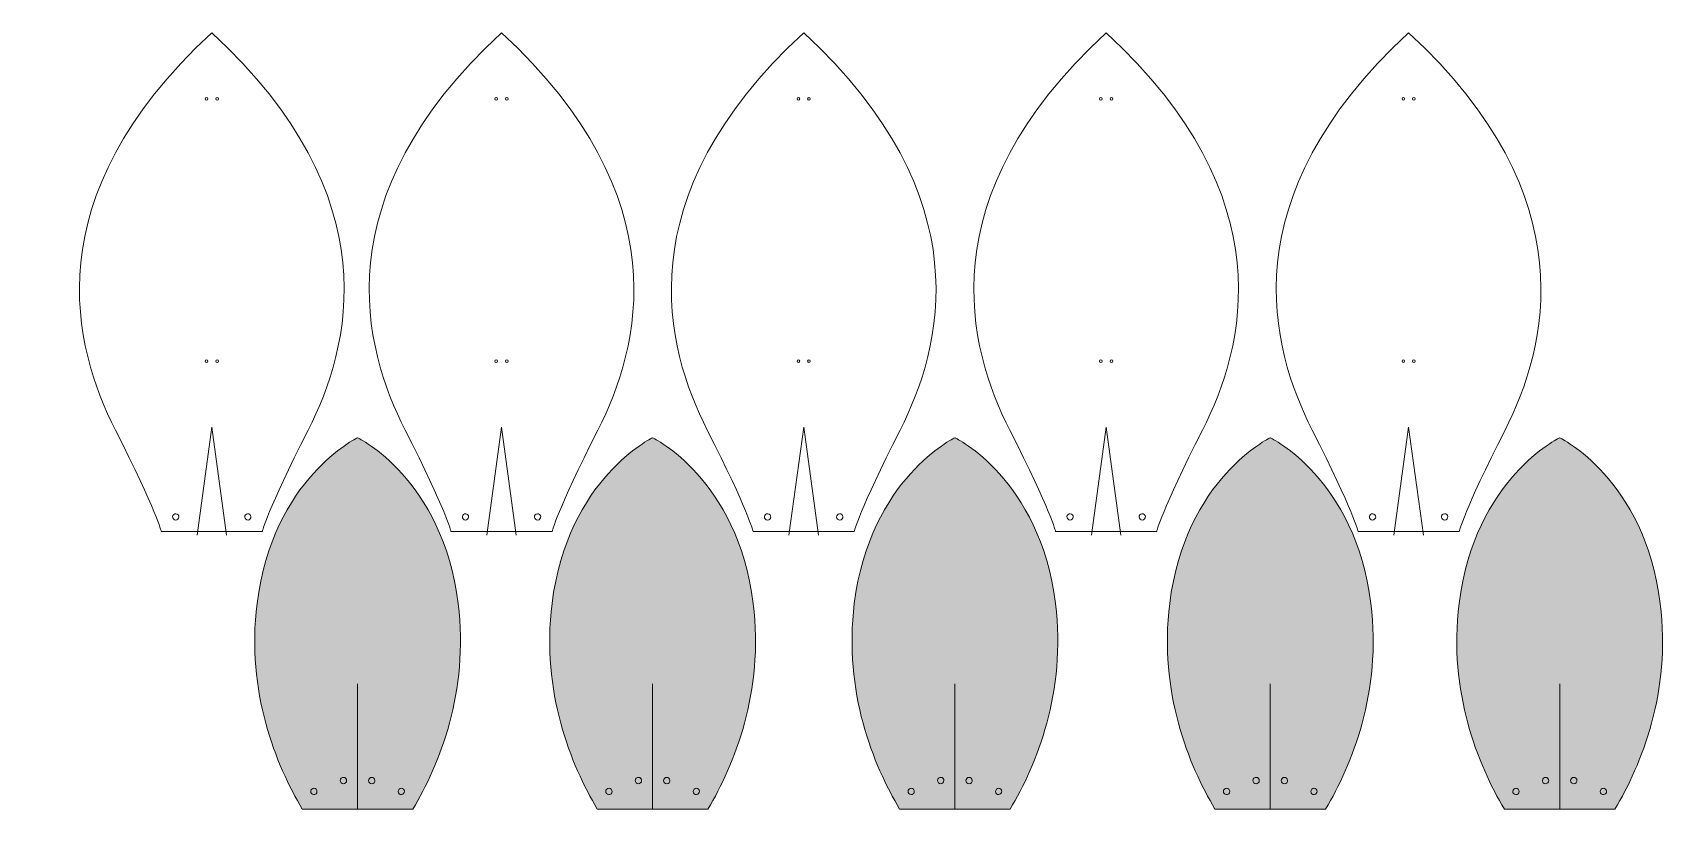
# Model space of a CAD drawing. Header units: inches. Extents: x 69 to 692, y -560 to -265.
import ezdxf

# ---------------------------------------------------------------- set-up
doc = ezdxf.new("R2010")
doc.units = ezdxf.units.IN
doc.header["$MEASUREMENT"] = 0
doc.layers.add('Layer 1', color=7, linetype='Continuous')

# ---------------------------------------------------------------- blocks, each defined once
blk = doc.blocks.new('block 3')
at = {"layer": 'Layer 1', "color": 7, "lineweight": 9, "true_color": 0xffffff}
for points in [[(186.02, -549.64), (186.25, -550.26), (186.94, -550.58), (187.56, -550.35), (188.18, -550.12), (188.5, -549.43), (188.27, -548.81), (188.04, -548.19), (187.35, -547.87), (186.73, -548.1), (186.11, -548.33), (185.79, -549.02), (186.02, -549.64)], [(174.76, -553.8), (174.99, -554.42), (175.68, -554.74), (176.3, -554.51), (176.93, -554.28), (177.24, -553.59), (177.01, -552.97), (176.78, -552.35), (176.09, -552.03), (175.47, -552.26), (174.85, -552.49), (174.53, -553.18), (174.76, -553.8)]]:
    blk.add_open_spline(points, degree=3, knots=[0, 0, 0, 0, 1, 1, 1, 2, 2, 2, 3, 3, 3, 4, 4, 4, 4], dxfattribs=at)
blk = doc.blocks.new('block 4')
at = {"layer": 'Layer 1', "color": 7, "lineweight": 9, "true_color": 0xffffff}
for points in [[(199.01, -549.64), (198.78, -550.26), (198.09, -550.58), (197.47, -550.35), (196.85, -550.12), (196.53, -549.43), (196.76, -548.81), (196.99, -548.19), (197.68, -547.87), (198.3, -548.1), (198.92, -548.33), (199.24, -549.02), (199.01, -549.64)], [(210.27, -553.8), (210.04, -554.42), (209.35, -554.74), (208.72, -554.51), (208.1, -554.28), (207.78, -553.59), (208.01, -552.97), (208.24, -552.35), (208.93, -552.03), (209.56, -552.26), (210.18, -552.49), (210.5, -553.18), (210.27, -553.8)]]:
    blk.add_open_spline(points, degree=3, knots=[0, 0, 0, 0, 1, 1, 1, 2, 2, 2, 3, 3, 3, 4, 4, 4, 4], dxfattribs=at)
blk = doc.blocks.new('block 2')
at = {"layer": 'Layer 1'}
for name in ['block 3', 'block 4']:
    blk.add_blockref(name, (0, 0), dxfattribs=at)
blk = doc.blocks.new('block 6')
at = {"layer": 'Layer 1', "color": 7, "lineweight": 9, "true_color": 0xffffff}
for points in [[(298.14, -549.64), (298.37, -550.26), (299.06, -550.58), (299.68, -550.35), (300.3, -550.12), (300.62, -549.43), (300.39, -548.81), (300.16, -548.19), (299.47, -547.87), (298.85, -548.1), (298.22, -548.33), (297.91, -549.02), (298.14, -549.64)], [(286.88, -553.8), (287.11, -554.42), (287.8, -554.74), (288.42, -554.51), (289.04, -554.28), (289.36, -553.59), (289.13, -552.97), (288.9, -552.35), (288.21, -552.03), (287.59, -552.26), (286.97, -552.49), (286.65, -553.18), (286.88, -553.8)]]:
    blk.add_open_spline(points, degree=3, knots=[0, 0, 0, 0, 1, 1, 1, 2, 2, 2, 3, 3, 3, 4, 4, 4, 4], dxfattribs=at)
blk = doc.blocks.new('block 7')
at = {"layer": 'Layer 1', "color": 7, "lineweight": 9, "true_color": 0xffffff}
for points in [[(311.13, -549.64), (310.9, -550.26), (310.21, -550.58), (309.59, -550.35), (308.96, -550.12), (308.65, -549.43), (308.88, -548.81), (309.11, -548.19), (309.8, -547.87), (310.42, -548.1), (311.04, -548.33), (311.36, -549.02), (311.13, -549.64)], [(322.38, -553.8), (322.15, -554.42), (321.46, -554.74), (320.84, -554.51), (320.22, -554.28), (319.9, -553.59), (320.13, -552.97), (320.36, -552.35), (321.05, -552.03), (321.67, -552.26), (322.3, -552.49), (322.61, -553.18), (322.38, -553.8)]]:
    blk.add_open_spline(points, degree=3, knots=[0, 0, 0, 0, 1, 1, 1, 2, 2, 2, 3, 3, 3, 4, 4, 4, 4], dxfattribs=at)
blk = doc.blocks.new('block 5')
at = {"layer": 'Layer 1'}
for name in ['block 6', 'block 7']:
    blk.add_blockref(name, (0, 0), dxfattribs=at)
blk = doc.blocks.new('block 9')
at = {"layer": 'Layer 1', "color": 7, "lineweight": 9, "true_color": 0xffffff}
for points in [[(413.02, -549.64), (413.25, -550.26), (413.94, -550.58), (414.57, -550.35), (415.19, -550.12), (415.51, -549.43), (415.28, -548.81), (415.05, -548.19), (414.36, -547.87), (413.73, -548.1), (413.11, -548.33), (412.79, -549.02), (413.02, -549.64)], [(401.77, -553.8), (402, -554.42), (402.69, -554.74), (403.31, -554.51), (403.93, -554.28), (404.25, -553.59), (404.02, -552.97), (403.79, -552.35), (403.1, -552.03), (402.48, -552.26), (401.86, -552.49), (401.54, -553.18), (401.77, -553.8)]]:
    blk.add_open_spline(points, degree=3, knots=[0, 0, 0, 0, 1, 1, 1, 2, 2, 2, 3, 3, 3, 4, 4, 4, 4], dxfattribs=at)
blk = doc.blocks.new('block 10')
at = {"layer": 'Layer 1', "color": 7, "lineweight": 9, "true_color": 0xffffff}
for points in [[(426.02, -549.64), (425.79, -550.26), (425.1, -550.58), (424.47, -550.35), (423.85, -550.12), (423.53, -549.43), (423.76, -548.81), (423.99, -548.19), (424.68, -547.87), (425.31, -548.1), (425.93, -548.33), (426.25, -549.02), (426.02, -549.64)], [(437.27, -553.8), (437.04, -554.42), (436.35, -554.74), (435.73, -554.51), (435.11, -554.28), (434.79, -553.59), (435.02, -552.97), (435.25, -552.35), (435.94, -552.03), (436.56, -552.26), (437.18, -552.49), (437.5, -553.18), (437.27, -553.8)]]:
    blk.add_open_spline(points, degree=3, knots=[0, 0, 0, 0, 1, 1, 1, 2, 2, 2, 3, 3, 3, 4, 4, 4, 4], dxfattribs=at)
blk = doc.blocks.new('block 8')
at = {"layer": 'Layer 1'}
for name in ['block 9', 'block 10']:
    blk.add_blockref(name, (0, 0), dxfattribs=at)
blk = doc.blocks.new('block 12')
at = {"layer": 'Layer 1', "color": 7, "lineweight": 9, "true_color": 0xffffff}
for points in [[(532.88, -549.64), (533.11, -550.26), (533.8, -550.58), (534.42, -550.35), (535.04, -550.12), (535.36, -549.43), (535.13, -548.81), (534.9, -548.19), (534.21, -547.87), (533.59, -548.1), (532.96, -548.33), (532.65, -549.02), (532.88, -549.64)], [(521.62, -553.8), (521.85, -554.42), (522.54, -554.74), (523.16, -554.51), (523.78, -554.28), (524.1, -553.59), (523.87, -552.97), (523.64, -552.35), (522.95, -552.03), (522.33, -552.26), (521.71, -552.49), (521.39, -553.18), (521.62, -553.8)]]:
    blk.add_open_spline(points, degree=3, knots=[0, 0, 0, 0, 1, 1, 1, 2, 2, 2, 3, 3, 3, 4, 4, 4, 4], dxfattribs=at)
blk = doc.blocks.new('block 13')
at = {"layer": 'Layer 1', "color": 7, "lineweight": 9, "true_color": 0xffffff}
for points in [[(545.87, -549.64), (545.64, -550.26), (544.95, -550.58), (544.33, -550.35), (543.7, -550.12), (543.39, -549.43), (543.62, -548.81), (543.85, -548.19), (544.54, -547.87), (545.16, -548.1), (545.78, -548.33), (546.1, -549.02), (545.87, -549.64)], [(557.12, -553.8), (556.89, -554.42), (556.2, -554.74), (555.58, -554.51), (554.96, -554.28), (554.64, -553.59), (554.87, -552.97), (555.1, -552.35), (555.79, -552.03), (556.41, -552.26), (557.04, -552.49), (557.35, -553.18), (557.12, -553.8)]]:
    blk.add_open_spline(points, degree=3, knots=[0, 0, 0, 0, 1, 1, 1, 2, 2, 2, 3, 3, 3, 4, 4, 4, 4], dxfattribs=at)
blk = doc.blocks.new('block 11')
at = {"layer": 'Layer 1'}
for name in ['block 12', 'block 13']:
    blk.add_blockref(name, (0, 0), dxfattribs=at)
blk = doc.blocks.new('block 15')
at = {"layer": 'Layer 1', "color": 7, "lineweight": 9, "true_color": 0xffffff}
for points in [[(642.86, -549.64), (643.09, -550.26), (643.78, -550.58), (644.41, -550.35), (645.03, -550.12), (645.35, -549.43), (645.12, -548.81), (644.89, -548.19), (644.2, -547.87), (643.57, -548.1), (642.95, -548.33), (642.63, -549.02), (642.86, -549.64)], [(631.61, -553.8), (631.84, -554.42), (632.53, -554.74), (633.15, -554.51), (633.77, -554.28), (634.09, -553.59), (633.86, -552.97), (633.63, -552.35), (632.94, -552.03), (632.32, -552.26), (631.7, -552.49), (631.38, -553.18), (631.61, -553.8)]]:
    blk.add_open_spline(points, degree=3, knots=[0, 0, 0, 0, 1, 1, 1, 2, 2, 2, 3, 3, 3, 4, 4, 4, 4], dxfattribs=at)
blk = doc.blocks.new('block 16')
at = {"layer": 'Layer 1', "color": 7, "lineweight": 9, "true_color": 0xffffff}
for points in [[(655.86, -549.64), (655.63, -550.26), (654.94, -550.58), (654.31, -550.35), (653.69, -550.12), (653.37, -549.43), (653.6, -548.81), (653.83, -548.19), (654.52, -547.87), (655.15, -548.1), (655.77, -548.33), (656.09, -549.02), (655.86, -549.64)], [(667.11, -553.8), (666.88, -554.42), (666.19, -554.74), (665.57, -554.51), (664.95, -554.28), (664.63, -553.59), (664.86, -552.97), (665.09, -552.35), (665.78, -552.03), (666.4, -552.26), (667.02, -552.49), (667.34, -553.18), (667.11, -553.8)]]:
    blk.add_open_spline(points, degree=3, knots=[0, 0, 0, 0, 1, 1, 1, 2, 2, 2, 3, 3, 3, 4, 4, 4, 4], dxfattribs=at)
blk = doc.blocks.new('block 14')
at = {"layer": 'Layer 1'}
for name in ['block 15', 'block 16']:
    blk.add_blockref(name, (0, 0), dxfattribs=at)
blk = doc.blocks.new('block 18')
at = {"layer": 'Layer 1', "color": 178, "lineweight": 9, "true_color": 0x010103}
for points in [[(124.61, -449.09), (124.56, -449.76), (123.99, -450.26), (123.33, -450.21), (122.67, -450.17), (122.17, -449.6), (122.21, -448.93), (122.26, -448.27), (122.83, -447.77), (123.49, -447.82), (124.15, -447.86), (124.65, -448.43), (124.61, -449.09)], [(149.6, -449.09), (149.65, -449.76), (150.22, -450.26), (150.88, -450.21), (151.54, -450.17), (152.04, -449.6), (152, -448.93), (151.95, -448.27), (151.38, -447.77), (150.72, -447.82), (150.06, -447.86), (149.56, -448.43), (149.6, -449.09)]]:
    blk.add_open_spline(points, degree=3, knots=[0, 0, 0, 0, 1, 1, 1, 2, 2, 2, 3, 3, 3, 4, 4, 4, 4], dxfattribs=at)
blk = doc.blocks.new('block 19')
at = {"layer": 'Layer 1', "color": 178, "lineweight": 9, "true_color": 0x010103}
for points in [[(134.6, -389.86), (134.6, -390.13), (134.82, -390.36), (135.1, -390.36), (135.37, -390.36), (135.6, -390.13), (135.6, -389.86), (135.6, -389.58), (135.37, -389.36), (135.1, -389.36), (134.82, -389.36), (134.6, -389.58), (134.6, -389.86)], [(139.61, -389.86), (139.61, -390.13), (139.39, -390.36), (139.11, -390.36), (138.84, -390.36), (138.61, -390.13), (138.61, -389.86), (138.61, -389.58), (138.84, -389.36), (139.11, -389.36), (139.39, -389.36), (139.61, -389.58), (139.61, -389.86)]]:
    blk.add_open_spline(points, degree=3, knots=[0, 0, 0, 0, 1, 1, 1, 2, 2, 2, 3, 3, 3, 4, 4, 4, 4], dxfattribs=at)
blk = doc.blocks.new('block 20')
at = {"layer": 'Layer 1', "color": 178, "lineweight": 9, "true_color": 0x010103}
for points in [[(134.6, -290.12), (134.6, -290.4), (134.82, -290.62), (135.1, -290.62), (135.37, -290.62), (135.6, -290.4), (135.6, -290.12), (135.6, -289.85), (135.37, -289.62), (135.1, -289.62), (134.82, -289.62), (134.6, -289.85), (134.6, -290.12)], [(139.61, -290.12), (139.61, -290.4), (139.39, -290.62), (139.11, -290.62), (138.84, -290.62), (138.61, -290.4), (138.61, -290.12), (138.61, -289.85), (138.84, -289.62), (139.11, -289.62), (139.39, -289.62), (139.61, -289.85), (139.61, -290.12)]]:
    blk.add_open_spline(points, degree=3, knots=[0, 0, 0, 0, 1, 1, 1, 2, 2, 2, 3, 3, 3, 4, 4, 4, 4], dxfattribs=at)
blk = doc.blocks.new('block 17')
at = {"layer": 'Layer 1', "color": 178, "lineweight": 9, "true_color": 0x010103}
blk.add_open_spline([(137.1, -265), (69.06, -327.73), (84.63, -384.88), (100.46, -416), (116.29, -447.13), (117.9, -454.6), (117.9, -454.6), (117.9, -454.6), (137.1, -454.6), (137.1, -454.6), (137.1, -454.6), (156.31, -454.6), (156.31, -454.6), (156.31, -454.6), (157.92, -447.13), (173.75, -416), (189.58, -384.88), (205.14, -327.73), (137.1, -265)], degree=3, knots=[0, 0, 0, 0, 1, 1, 1, 2, 2, 2, 3, 3, 3, 4, 4, 4, 5, 5, 5, 6, 6, 6, 6], dxfattribs=at)
at = {"layer": 'Layer 1'}
for name in ['block 20', 'block 19', 'block 18']:
    blk.add_blockref(name, (0, 0), dxfattribs=at)
blk = doc.blocks.new('block 21')
at = {"layer": 'Layer 1', "color": 7, "lineweight": 9, "true_color": 0xffffff}
for points in [[(131.52, -456.01), (137.1, -414.93)], [(137.1, -414.93), (142.69, -456.01)]]:
    blk.add_lwpolyline(points, dxfattribs=at)
blk = doc.blocks.new('block 23')
at = {"layer": 'Layer 1', "color": 178, "lineweight": 9, "true_color": 0x010103}
for points in [[(234.72, -449.09), (234.68, -449.76), (234.11, -450.26), (233.44, -450.21), (232.78, -450.17), (232.28, -449.6), (232.33, -448.93), (232.37, -448.27), (232.94, -447.77), (233.6, -447.82), (234.27, -447.86), (234.77, -448.43), (234.72, -449.09)], [(259.72, -449.09), (259.76, -449.76), (260.33, -450.26), (260.99, -450.21), (261.66, -450.17), (262.16, -449.6), (262.11, -448.93), (262.07, -448.27), (261.49, -447.77), (260.83, -447.82), (260.17, -447.86), (259.67, -448.43), (259.72, -449.09)]]:
    blk.add_open_spline(points, degree=3, knots=[0, 0, 0, 0, 1, 1, 1, 2, 2, 2, 3, 3, 3, 4, 4, 4, 4], dxfattribs=at)
blk = doc.blocks.new('block 24')
at = {"layer": 'Layer 1', "color": 178, "lineweight": 9, "true_color": 0x010103}
for points in [[(244.71, -389.86), (244.71, -390.13), (244.93, -390.36), (245.21, -390.36), (245.49, -390.36), (245.71, -390.13), (245.71, -389.86), (245.71, -389.58), (245.49, -389.36), (245.21, -389.36), (244.93, -389.36), (244.71, -389.58), (244.71, -389.86)], [(249.73, -389.86), (249.73, -390.13), (249.5, -390.36), (249.23, -390.36), (248.95, -390.36), (248.73, -390.13), (248.73, -389.86), (248.73, -389.58), (248.95, -389.36), (249.23, -389.36), (249.5, -389.36), (249.73, -389.58), (249.73, -389.86)]]:
    blk.add_open_spline(points, degree=3, knots=[0, 0, 0, 0, 1, 1, 1, 2, 2, 2, 3, 3, 3, 4, 4, 4, 4], dxfattribs=at)
blk = doc.blocks.new('block 25')
at = {"layer": 'Layer 1', "color": 178, "lineweight": 9, "true_color": 0x010103}
for points in [[(244.71, -290.12), (244.71, -290.4), (244.93, -290.62), (245.21, -290.62), (245.49, -290.62), (245.71, -290.4), (245.71, -290.12), (245.71, -289.85), (245.49, -289.62), (245.21, -289.62), (244.93, -289.62), (244.71, -289.85), (244.71, -290.12)], [(249.73, -290.12), (249.73, -290.4), (249.5, -290.62), (249.23, -290.62), (248.95, -290.62), (248.73, -290.4), (248.73, -290.12), (248.73, -289.85), (248.95, -289.62), (249.23, -289.62), (249.5, -289.62), (249.73, -289.85), (249.73, -290.12)]]:
    blk.add_open_spline(points, degree=3, knots=[0, 0, 0, 0, 1, 1, 1, 2, 2, 2, 3, 3, 3, 4, 4, 4, 4], dxfattribs=at)
blk = doc.blocks.new('block 22')
at = {"layer": 'Layer 1', "color": 178, "lineweight": 9, "true_color": 0x010103}
blk.add_open_spline([(247.22, -265), (179.18, -327.73), (194.74, -384.88), (210.57, -416), (226.4, -447.13), (228.01, -454.6), (228.01, -454.6), (228.01, -454.6), (247.22, -454.6), (247.22, -454.6), (247.22, -454.6), (266.43, -454.6), (266.43, -454.6), (266.43, -454.6), (268.04, -447.13), (283.87, -416), (299.7, -384.88), (315.26, -327.73), (247.22, -265)], degree=3, knots=[0, 0, 0, 0, 1, 1, 1, 2, 2, 2, 3, 3, 3, 4, 4, 4, 5, 5, 5, 6, 6, 6, 6], dxfattribs=at)
at = {"layer": 'Layer 1'}
for name in ['block 25', 'block 24', 'block 23']:
    blk.add_blockref(name, (0, 0), dxfattribs=at)
blk = doc.blocks.new('block 26')
at = {"layer": 'Layer 1', "color": 7, "lineweight": 9, "true_color": 0xffffff}
for points in [[(241.63, -456.01), (247.22, -414.93)], [(247.22, -414.93), (252.81, -456.01)]]:
    blk.add_lwpolyline(points, dxfattribs=at)
blk = doc.blocks.new('block 28')
at = {"layer": 'Layer 1', "color": 178, "lineweight": 9, "true_color": 0x010103}
for points in [[(349.55, -449.09), (349.5, -449.76), (348.93, -450.26), (348.27, -450.21), (347.61, -450.17), (347.11, -449.6), (347.15, -448.93), (347.2, -448.27), (347.77, -447.77), (348.43, -447.82), (349.09, -447.86), (349.59, -448.43), (349.55, -449.09)], [(374.54, -449.09), (374.59, -449.76), (375.16, -450.26), (375.82, -450.21), (376.48, -450.17), (376.98, -449.6), (376.94, -448.93), (376.89, -448.27), (376.32, -447.77), (375.66, -447.82), (375, -447.86), (374.5, -448.43), (374.54, -449.09)]]:
    blk.add_open_spline(points, degree=3, knots=[0, 0, 0, 0, 1, 1, 1, 2, 2, 2, 3, 3, 3, 4, 4, 4, 4], dxfattribs=at)
blk = doc.blocks.new('block 29')
at = {"layer": 'Layer 1', "color": 178, "lineweight": 9, "true_color": 0x010103}
for points in [[(359.54, -389.86), (359.54, -390.13), (359.76, -390.36), (360.04, -390.36), (360.31, -390.36), (360.54, -390.13), (360.54, -389.86), (360.54, -389.58), (360.31, -389.36), (360.04, -389.36), (359.76, -389.36), (359.54, -389.58), (359.54, -389.86)], [(364.55, -389.86), (364.55, -390.13), (364.33, -390.36), (364.05, -390.36), (363.78, -390.36), (363.55, -390.13), (363.55, -389.86), (363.55, -389.58), (363.78, -389.36), (364.05, -389.36), (364.33, -389.36), (364.55, -389.58), (364.55, -389.86)]]:
    blk.add_open_spline(points, degree=3, knots=[0, 0, 0, 0, 1, 1, 1, 2, 2, 2, 3, 3, 3, 4, 4, 4, 4], dxfattribs=at)
blk = doc.blocks.new('block 30')
at = {"layer": 'Layer 1', "color": 178, "lineweight": 9, "true_color": 0x010103}
for points in [[(359.54, -290.12), (359.54, -290.4), (359.76, -290.62), (360.04, -290.62), (360.31, -290.62), (360.54, -290.4), (360.54, -290.12), (360.54, -289.85), (360.31, -289.62), (360.04, -289.62), (359.76, -289.62), (359.54, -289.85), (359.54, -290.12)], [(364.55, -290.12), (364.55, -290.4), (364.33, -290.62), (364.05, -290.62), (363.78, -290.62), (363.55, -290.4), (363.55, -290.12), (363.55, -289.85), (363.78, -289.62), (364.05, -289.62), (364.33, -289.62), (364.55, -289.85), (364.55, -290.12)]]:
    blk.add_open_spline(points, degree=3, knots=[0, 0, 0, 0, 1, 1, 1, 2, 2, 2, 3, 3, 3, 4, 4, 4, 4], dxfattribs=at)
blk = doc.blocks.new('block 27')
at = {"layer": 'Layer 1', "color": 178, "lineweight": 9, "true_color": 0x010103}
blk.add_open_spline([(362.04, -265), (294.01, -327.73), (309.57, -384.88), (325.4, -416), (341.23, -447.13), (342.84, -454.6), (342.84, -454.6), (342.84, -454.6), (362.04, -454.6), (362.04, -454.6), (362.04, -454.6), (381.25, -454.6), (381.25, -454.6), (381.25, -454.6), (382.86, -447.13), (398.69, -416), (414.52, -384.88), (430.08, -327.73), (362.04, -265)], degree=3, knots=[0, 0, 0, 0, 1, 1, 1, 2, 2, 2, 3, 3, 3, 4, 4, 4, 5, 5, 5, 6, 6, 6, 6], dxfattribs=at)
at = {"layer": 'Layer 1'}
for name in ['block 30', 'block 29', 'block 28']:
    blk.add_blockref(name, (0, 0), dxfattribs=at)
blk = doc.blocks.new('block 31')
at = {"layer": 'Layer 1', "color": 7, "lineweight": 9, "true_color": 0xffffff}
for points in [[(356.46, -456.01), (362.04, -414.93)], [(362.04, -414.93), (367.63, -456.01)]]:
    blk.add_lwpolyline(points, dxfattribs=at)
blk = doc.blocks.new('block 33')
at = {"layer": 'Layer 1', "color": 178, "lineweight": 9, "true_color": 0x010103}
for points in [[(464.5, -449.09), (464.45, -449.76), (463.88, -450.26), (463.22, -450.21), (462.56, -450.17), (462.06, -449.6), (462.1, -448.93), (462.15, -448.27), (462.72, -447.77), (463.38, -447.82), (464.04, -447.86), (464.54, -448.43), (464.5, -449.09)], [(489.49, -449.09), (489.54, -449.76), (490.11, -450.26), (490.77, -450.21), (491.43, -450.17), (491.93, -449.6), (491.89, -448.93), (491.84, -448.27), (491.27, -447.77), (490.61, -447.82), (489.95, -447.86), (489.45, -448.43), (489.49, -449.09)]]:
    blk.add_open_spline(points, degree=3, knots=[0, 0, 0, 0, 1, 1, 1, 2, 2, 2, 3, 3, 3, 4, 4, 4, 4], dxfattribs=at)
blk = doc.blocks.new('block 34')
at = {"layer": 'Layer 1', "color": 178, "lineweight": 9, "true_color": 0x010103}
for points in [[(474.49, -389.86), (474.49, -390.13), (474.71, -390.36), (474.99, -390.36), (475.26, -390.36), (475.49, -390.13), (475.49, -389.86), (475.49, -389.58), (475.26, -389.36), (474.99, -389.36), (474.71, -389.36), (474.49, -389.58), (474.49, -389.86)], [(479.5, -389.86), (479.5, -390.13), (479.28, -390.36), (479, -390.36), (478.73, -390.36), (478.5, -390.13), (478.5, -389.86), (478.5, -389.58), (478.73, -389.36), (479, -389.36), (479.28, -389.36), (479.5, -389.58), (479.5, -389.86)]]:
    blk.add_open_spline(points, degree=3, knots=[0, 0, 0, 0, 1, 1, 1, 2, 2, 2, 3, 3, 3, 4, 4, 4, 4], dxfattribs=at)
blk = doc.blocks.new('block 35')
at = {"layer": 'Layer 1', "color": 178, "lineweight": 9, "true_color": 0x010103}
for points in [[(474.49, -290.12), (474.49, -290.4), (474.71, -290.62), (474.99, -290.62), (475.26, -290.62), (475.49, -290.4), (475.49, -290.12), (475.49, -289.85), (475.26, -289.62), (474.99, -289.62), (474.71, -289.62), (474.49, -289.85), (474.49, -290.12)], [(479.5, -290.12), (479.5, -290.4), (479.28, -290.62), (479, -290.62), (478.73, -290.62), (478.5, -290.4), (478.5, -290.12), (478.5, -289.85), (478.73, -289.62), (479, -289.62), (479.28, -289.62), (479.5, -289.85), (479.5, -290.12)]]:
    blk.add_open_spline(points, degree=3, knots=[0, 0, 0, 0, 1, 1, 1, 2, 2, 2, 3, 3, 3, 4, 4, 4, 4], dxfattribs=at)
blk = doc.blocks.new('block 32')
at = {"layer": 'Layer 1', "color": 178, "lineweight": 9, "true_color": 0x010103}
blk.add_open_spline([(477, -265), (408.96, -327.73), (424.52, -384.88), (440.35, -416), (456.18, -447.13), (457.79, -454.6), (457.79, -454.6), (457.79, -454.6), (477, -454.6), (477, -454.6), (477, -454.6), (496.2, -454.6), (496.2, -454.6), (496.2, -454.6), (497.81, -447.13), (513.64, -416), (529.47, -384.88), (545.03, -327.73), (477, -265)], degree=3, knots=[0, 0, 0, 0, 1, 1, 1, 2, 2, 2, 3, 3, 3, 4, 4, 4, 5, 5, 5, 6, 6, 6, 6], dxfattribs=at)
at = {"layer": 'Layer 1'}
for name in ['block 35', 'block 34', 'block 33']:
    blk.add_blockref(name, (0, 0), dxfattribs=at)
blk = doc.blocks.new('block 36')
at = {"layer": 'Layer 1', "color": 7, "lineweight": 9, "true_color": 0xffffff}
for points in [[(471.41, -456.01), (477, -414.93)], [(477, -414.93), (482.58, -456.01)]]:
    blk.add_lwpolyline(points, dxfattribs=at)
blk = doc.blocks.new('block 38')
at = {"layer": 'Layer 1', "color": 178, "lineweight": 9, "true_color": 0x010103}
for points in [[(579.45, -449.09), (579.41, -449.76), (578.83, -450.26), (578.17, -450.21), (577.51, -450.17), (577.01, -449.6), (577.06, -448.93), (577.1, -448.27), (577.67, -447.77), (578.33, -447.82), (578.99, -447.86), (579.49, -448.43), (579.45, -449.09)], [(604.44, -449.09), (604.49, -449.76), (605.06, -450.26), (605.72, -450.21), (606.38, -450.17), (606.88, -449.6), (606.84, -448.93), (606.8, -448.27), (606.22, -447.77), (605.56, -447.82), (604.9, -447.86), (604.4, -448.43), (604.44, -449.09)]]:
    blk.add_open_spline(points, degree=3, knots=[0, 0, 0, 0, 1, 1, 1, 2, 2, 2, 3, 3, 3, 4, 4, 4, 4], dxfattribs=at)
blk = doc.blocks.new('block 39')
at = {"layer": 'Layer 1', "color": 178, "lineweight": 9, "true_color": 0x010103}
for points in [[(589.44, -389.86), (589.44, -390.13), (589.66, -390.36), (589.94, -390.36), (590.22, -390.36), (590.44, -390.13), (590.44, -389.86), (590.44, -389.58), (590.22, -389.36), (589.94, -389.36), (589.66, -389.36), (589.44, -389.58), (589.44, -389.86)], [(594.46, -389.86), (594.46, -390.13), (594.23, -390.36), (593.96, -390.36), (593.68, -390.36), (593.46, -390.13), (593.46, -389.86), (593.46, -389.58), (593.68, -389.36), (593.96, -389.36), (594.23, -389.36), (594.46, -389.58), (594.46, -389.86)]]:
    blk.add_open_spline(points, degree=3, knots=[0, 0, 0, 0, 1, 1, 1, 2, 2, 2, 3, 3, 3, 4, 4, 4, 4], dxfattribs=at)
blk = doc.blocks.new('block 40')
at = {"layer": 'Layer 1', "color": 178, "lineweight": 9, "true_color": 0x010103}
for points in [[(589.44, -290.12), (589.44, -290.4), (589.66, -290.62), (589.94, -290.62), (590.22, -290.62), (590.44, -290.4), (590.44, -290.12), (590.44, -289.85), (590.22, -289.62), (589.94, -289.62), (589.66, -289.62), (589.44, -289.85), (589.44, -290.12)], [(594.46, -290.12), (594.46, -290.4), (594.23, -290.62), (593.96, -290.62), (593.68, -290.62), (593.46, -290.4), (593.46, -290.12), (593.46, -289.85), (593.68, -289.62), (593.96, -289.62), (594.23, -289.62), (594.46, -289.85), (594.46, -290.12)]]:
    blk.add_open_spline(points, degree=3, knots=[0, 0, 0, 0, 1, 1, 1, 2, 2, 2, 3, 3, 3, 4, 4, 4, 4], dxfattribs=at)
blk = doc.blocks.new('block 37')
at = {"layer": 'Layer 1', "color": 178, "lineweight": 9, "true_color": 0x010103}
blk.add_open_spline([(591.95, -265), (523.91, -327.73), (539.47, -384.88), (555.3, -416), (571.13, -447.13), (572.74, -454.6), (572.74, -454.6), (572.74, -454.6), (591.95, -454.6), (591.95, -454.6), (591.95, -454.6), (611.16, -454.6), (611.16, -454.6), (611.16, -454.6), (612.77, -447.13), (628.6, -416), (644.42, -384.88), (659.99, -327.73), (591.95, -265)], degree=3, knots=[0, 0, 0, 0, 1, 1, 1, 2, 2, 2, 3, 3, 3, 4, 4, 4, 5, 5, 5, 6, 6, 6, 6], dxfattribs=at)
at = {"layer": 'Layer 1'}
for name in ['block 40', 'block 39', 'block 38']:
    blk.add_blockref(name, (0, 0), dxfattribs=at)
blk = doc.blocks.new('block 41')
at = {"layer": 'Layer 1', "color": 7, "lineweight": 9, "true_color": 0xffffff}
for points in [[(586.36, -456.01), (591.95, -414.93)], [(591.95, -414.93), (597.54, -456.01)]]:
    blk.add_lwpolyline(points, dxfattribs=at)

msp = doc.modelspace()

# ---------------------------------------------------------------- hatches: boundary and pattern name
at = {"layer": 'Layer 1', "true_color": 0xfefeff}
h = msp.add_hatch(color=7, dxfattribs=at)
h.dxf.hatch_style = 2
edge = h.paths.add_edge_path()
edge.add_spline(control_points=[(213.52, -560.14), (223.5, -543.27), (234.91, -515.69), (230.74, -481.97), (224.87, -434.42), (192.51, -418.92), (192.51, -418.92), (192.51, -418.92), (192.51, -418.92), (192.51, -418.92), (192.51, -418.92), (192.51, -418.92), (192.51, -418.92), (192.51, -418.92), (160.16, -434.42), (154.29, -481.97), (150.12, -515.69), (161.53, -543.27), (171.51, -560.14), (171.51, -560.14), (213.52, -560.14), (213.52, -560.14)], knot_values=[0, 0, 0, 0, 1, 1, 1, 2, 2, 2, 3, 3, 3, 4, 4, 4, 5, 5, 5, 6, 6, 6, 7, 7, 7, 7], degree=3, periodic=1)
h = msp.add_hatch(color=7, dxfattribs=at)
h.dxf.hatch_style = 2
edge = h.paths.add_edge_path()
edge.add_spline(control_points=[(325.64, -560.14), (335.62, -543.27), (347.02, -515.69), (342.86, -481.97), (336.99, -434.42), (304.63, -418.92), (304.63, -418.92), (304.63, -418.92), (304.63, -418.92), (304.63, -418.92), (304.63, -418.92), (304.63, -418.92), (304.63, -418.92), (304.63, -418.92), (272.28, -434.42), (266.4, -481.97), (262.24, -515.69), (273.65, -543.27), (283.62, -560.14), (283.62, -560.14), (325.64, -560.14), (325.64, -560.14)], knot_values=[0, 0, 0, 0, 1, 1, 1, 2, 2, 2, 3, 3, 3, 4, 4, 4, 5, 5, 5, 6, 6, 6, 7, 7, 7, 7], degree=3, periodic=1)
h = msp.add_hatch(color=7, dxfattribs=at)
h.dxf.hatch_style = 2
edge = h.paths.add_edge_path()
edge.add_spline(control_points=[(440.53, -560.14), (450.5, -543.27), (461.91, -515.69), (457.75, -481.97), (451.88, -434.42), (419.52, -418.92), (419.52, -418.92), (419.52, -418.92), (419.52, -418.92), (419.52, -418.92), (419.52, -418.92), (419.52, -418.92), (419.52, -418.92), (419.52, -418.92), (387.17, -434.42), (381.29, -481.97), (377.13, -515.69), (388.54, -543.27), (398.51, -560.14), (398.51, -560.14), (440.53, -560.14), (440.53, -560.14)], knot_values=[0, 0, 0, 0, 1, 1, 1, 2, 2, 2, 3, 3, 3, 4, 4, 4, 5, 5, 5, 6, 6, 6, 7, 7, 7, 7], degree=3, periodic=1)
h = msp.add_hatch(color=7, dxfattribs=at)
h.dxf.hatch_style = 2
edge = h.paths.add_edge_path()
edge.add_spline(control_points=[(560.38, -560.14), (570.36, -543.27), (581.76, -515.69), (577.6, -481.97), (571.73, -434.42), (539.37, -418.92), (539.37, -418.92), (539.37, -418.92), (539.37, -418.92), (539.37, -418.92), (539.37, -418.92), (539.37, -418.92), (539.37, -418.92), (539.37, -418.92), (507.02, -434.42), (501.14, -481.97), (496.98, -515.69), (508.39, -543.27), (518.36, -560.14), (518.36, -560.14), (560.38, -560.14), (560.38, -560.14)], knot_values=[0, 0, 0, 0, 1, 1, 1, 2, 2, 2, 3, 3, 3, 4, 4, 4, 5, 5, 5, 6, 6, 6, 7, 7, 7, 7], degree=3, periodic=1)
h = msp.add_hatch(color=7, dxfattribs=at)
h.dxf.hatch_style = 2
edge = h.paths.add_edge_path()
edge.add_spline(control_points=[(670.37, -560.14), (680.34, -543.27), (691.75, -515.69), (687.59, -481.97), (681.72, -434.42), (649.36, -418.92), (649.36, -418.92), (649.36, -418.92), (649.36, -418.92), (649.36, -418.92), (649.36, -418.92), (649.36, -418.92), (649.36, -418.92), (649.36, -418.92), (617.01, -434.42), (611.13, -481.97), (606.97, -515.69), (618.38, -543.27), (628.35, -560.14), (628.35, -560.14), (670.37, -560.14), (670.37, -560.14)], knot_values=[0, 0, 0, 0, 1, 1, 1, 2, 2, 2, 3, 3, 3, 4, 4, 4, 5, 5, 5, 6, 6, 6, 7, 7, 7, 7], degree=3, periodic=1)

# ---------------------------------------------------------------- linework, layer by layer
at = {"layer": 'Layer 1', "color": 7, "lineweight": 9, "true_color": 0xffffff}
for points in [[(192.51, -512.43), (192.51, -560.14)], [(304.63, -512.43), (304.63, -560.14)], [(419.52, -512.43), (419.52, -560.14)], [(539.37, -512.43), (539.37, -560.14)], [(649.36, -512.43), (649.36, -560.14)]]:
    msp.add_lwpolyline(points, dxfattribs=at)
for points in [[(213.52, -560.14), (223.5, -543.27), (234.91, -515.69), (230.74, -481.97), (224.87, -434.42), (192.51, -418.92), (192.51, -418.92), (192.51, -418.92), (192.51, -418.92), (192.51, -418.92), (192.51, -418.92), (192.51, -418.92), (192.51, -418.92), (192.51, -418.92), (160.16, -434.42), (154.29, -481.97), (150.12, -515.69), (161.53, -543.27), (171.51, -560.14), (171.51, -560.14), (213.52, -560.14), (213.52, -560.14)], [(325.64, -560.14), (335.62, -543.27), (347.02, -515.69), (342.86, -481.97), (336.99, -434.42), (304.63, -418.92), (304.63, -418.92), (304.63, -418.92), (304.63, -418.92), (304.63, -418.92), (304.63, -418.92), (304.63, -418.92), (304.63, -418.92), (304.63, -418.92), (272.28, -434.42), (266.4, -481.97), (262.24, -515.69), (273.65, -543.27), (283.62, -560.14), (283.62, -560.14), (325.64, -560.14), (325.64, -560.14)], [(440.53, -560.14), (450.5, -543.27), (461.91, -515.69), (457.75, -481.97), (451.88, -434.42), (419.52, -418.92), (419.52, -418.92), (419.52, -418.92), (419.52, -418.92), (419.52, -418.92), (419.52, -418.92), (419.52, -418.92), (419.52, -418.92), (419.52, -418.92), (387.17, -434.42), (381.29, -481.97), (377.13, -515.69), (388.54, -543.27), (398.51, -560.14), (398.51, -560.14), (440.53, -560.14), (440.53, -560.14)], [(560.38, -560.14), (570.36, -543.27), (581.76, -515.69), (577.6, -481.97), (571.73, -434.42), (539.37, -418.92), (539.37, -418.92), (539.37, -418.92), (539.37, -418.92), (539.37, -418.92), (539.37, -418.92), (539.37, -418.92), (539.37, -418.92), (539.37, -418.92), (507.02, -434.42), (501.14, -481.97), (496.98, -515.69), (508.39, -543.27), (518.36, -560.14), (518.36, -560.14), (560.38, -560.14), (560.38, -560.14)], [(670.37, -560.14), (680.34, -543.27), (691.75, -515.69), (687.59, -481.97), (681.72, -434.42), (649.36, -418.92), (649.36, -418.92), (649.36, -418.92), (649.36, -418.92), (649.36, -418.92), (649.36, -418.92), (649.36, -418.92), (649.36, -418.92), (649.36, -418.92), (617.01, -434.42), (611.13, -481.97), (606.97, -515.69), (618.38, -543.27), (628.35, -560.14), (628.35, -560.14), (670.37, -560.14), (670.37, -560.14)]]:
    msp.add_open_spline(points, degree=3, knots=[0, 0, 0, 0, 1, 1, 1, 2, 2, 2, 3, 3, 3, 4, 4, 4, 5, 5, 5, 6, 6, 6, 7, 7, 7, 7], dxfattribs=at)

# ---------------------------------------------------------------- block references
at = {"layer": 'Layer 1'}
for name in ['block 17', 'block 22', 'block 27', 'block 32', 'block 37', 'block 21', 'block 26', 'block 31', 'block 36', 'block 41', 'block 2', 'block 5', 'block 8', 'block 11', 'block 14']:
    msp.add_blockref(name, (0, 0), dxfattribs=at)

doc.saveas('drawing.dxf')
